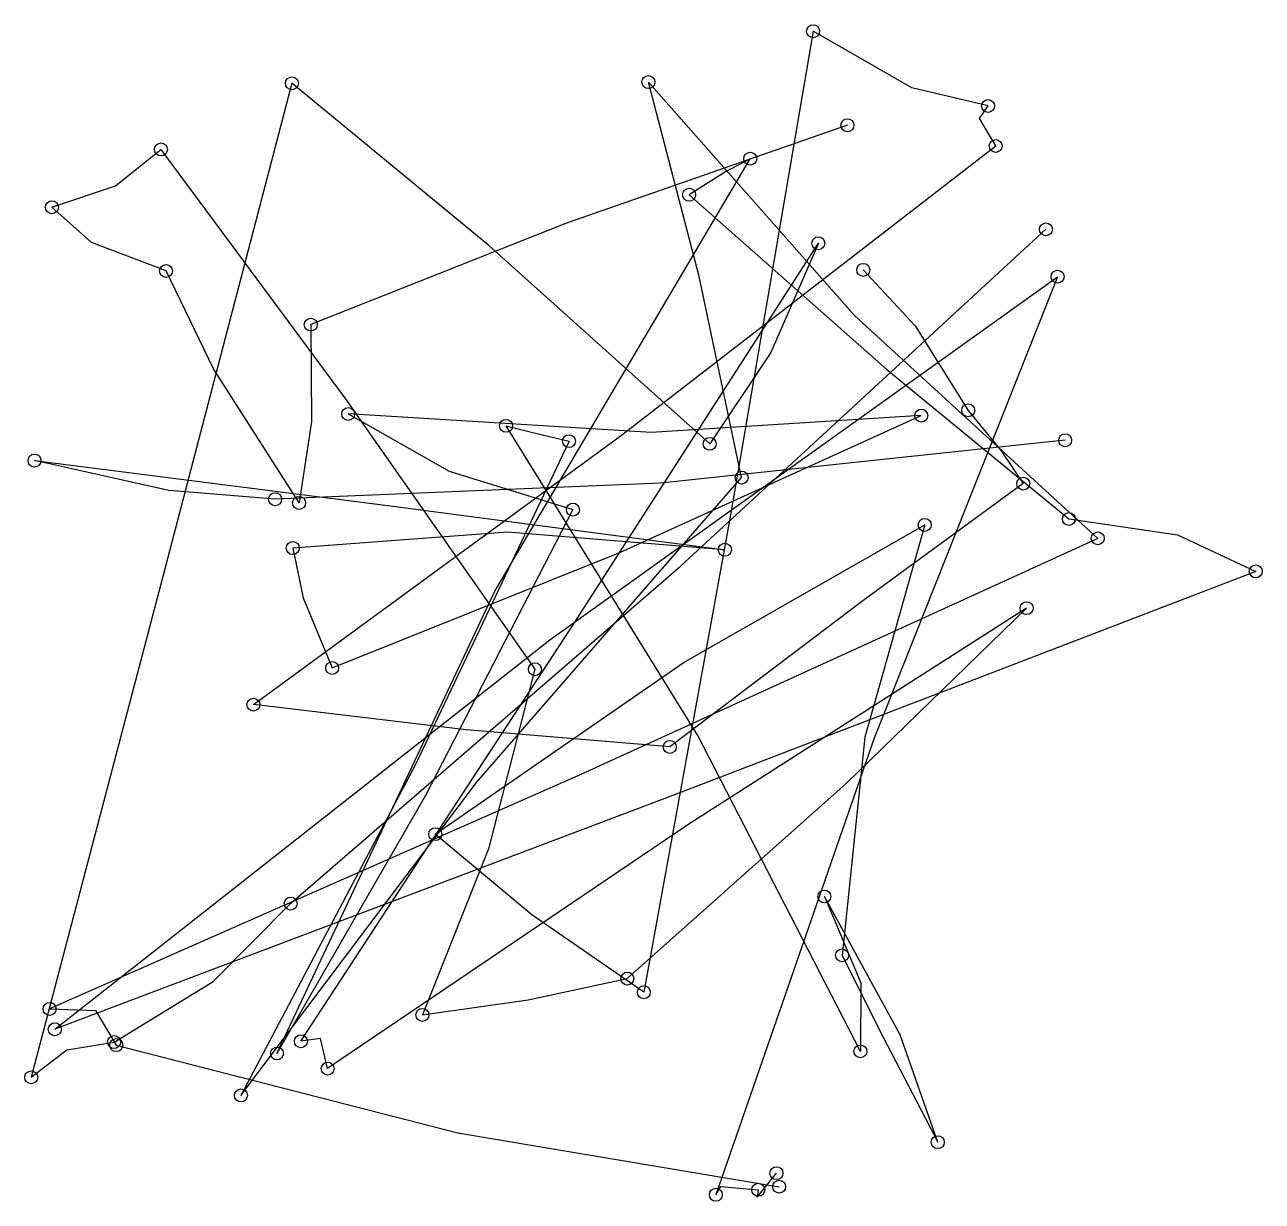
# Model space of a CAD drawing. Header units: metres. Extents: x 43.95 to 45.86, y 83.47 to 85.29.
import ezdxf

# ---------------------------------------------------------------- set-up
doc = ezdxf.new("R2010")
doc.units = ezdxf.units.M
for name, color, linetype in [('LAYER_GAS', 7, 'Continuous'), ('LAYER_POWER', 7, 'Continuous'), ('LAYER_WATER', 7, 'Continuous')]:
    doc.layers.add(name, color=color, linetype=linetype)

msp = doc.modelspace()

# ---------------------------------------------------------------- linework, layer by layer
at = {"layer": 'LAYER_GAS'}
for points in [[(44.3365, 83.7031), (44.6732, 84.4172), (45.0678, 85.0854)], [(45.0678, 85.0854), (45.0297, 85.065), (44.9734, 85.0296)], [(44.9734, 85.0296), (45.2789, 84.7596), (45.5602, 84.5288)], [(43.9931, 83.7405), (44.7583, 84.3423), (45.5428, 84.9031)], [(45.5428, 84.9031), (45.2594, 84.1904), (45.0147, 83.4848)], [(44.4218, 84.2986), (44.8662, 84.477), (45.3322, 84.6885)], [(45.3322, 84.6885), (44.9147, 84.6623), (44.4465, 84.691)], [(44.4465, 84.691), (44.6027, 84.6028), (44.7938, 84.5433)], [(45.5546, 84.6505), (44.929, 84.5843), (44.3336, 84.5593)], [(44.3336, 84.5593), (44.1693, 84.573), (43.9617, 84.6191)], [(43.9617, 84.6191), (44.5076, 84.5498), (45.0287, 84.4812)], [(44.7938, 84.5433), (44.5662, 84.1014), (44.3365, 83.7031)], [(45.5602, 84.5288), (45.7283, 84.5041), (45.8491, 84.4478)], [(45.0287, 84.4812), (44.6927, 84.5086), (44.3609, 84.4839)], [(44.3609, 84.4839), (44.3772, 84.4068), (44.4218, 84.2986)], [(45.8491, 84.4478), (44.951, 84.1025), (43.9931, 83.7405)], [(45.0803, 83.4925), (45.0788, 83.481), (45.1084, 83.5182)], [(45.0147, 83.4848), (45.0222, 83.4977), (45.0803, 83.4925)]]:
    msp.add_lwpolyline(points, dxfattribs=at)
at = {"layer": 'LAYER_POWER'}
for points in [[(44.3595, 85.2018), (44.1623, 84.4476), (43.9567, 83.6663)], [(45.0052, 84.6449), (44.6638, 84.9511), (44.3595, 85.2018)], [(45.2181, 85.1371), (44.784, 84.9857), (44.3887, 84.829)], [(43.9887, 85.0104), (44.0868, 85.0434), (44.1571, 85.0997)], [(44.1571, 85.0997), (44.4418, 84.715), (44.7351, 84.2967)], [(44.165, 84.9119), (44.05, 84.9559), (43.9887, 85.0104)], [(44.3576, 83.9347), (44.9602, 84.4558), (45.5248, 84.9763)], [(44.3734, 83.722), (44.7911, 84.3606), (45.1731, 84.9548)], [(45.1731, 84.9548), (45.0998, 84.7862), (45.0052, 84.6449)], [(44.3707, 84.5537), (44.2384, 84.7605), (44.165, 84.9119)], [(44.3887, 84.829), (44.3898, 84.6795), (44.3707, 84.5537)], [(45.495, 84.391), (44.9728, 84.0571), (44.4148, 83.6797)], [(44.8779, 83.8188), (45.216, 84.1204), (45.495, 84.391)], [(44.7351, 84.2967), (44.6632, 84.019), (44.5612, 83.7627)], [(44.0847, 83.7207), (44.2376, 83.8144), (44.3576, 83.9347)], [(44.5612, 83.7627), (44.7246, 83.7858), (44.8779, 83.8188)], [(43.9567, 83.6663), (44.0118, 83.7089), (44.0847, 83.7207)], [(44.4148, 83.6797), (44.4039, 83.7263), (44.3734, 83.722)]]:
    msp.add_lwpolyline(points, dxfattribs=at)
at = {"layer": 'LAYER_WATER'}
for points in [[(45.165, 85.2823), (45.038, 84.5379), (44.9034, 83.7977)], [(45.4354, 85.1668), (45.3174, 85.1947), (45.165, 85.2823)], [(45.0546, 84.5928), (44.9887, 84.9033), (44.9105, 85.2037)], [(44.9105, 85.2037), (45.2288, 84.843), (45.6049, 84.4989)], [(45.4472, 85.105), (45.4221, 85.1476), (45.4354, 85.1668)], [(44.3, 84.242), (44.8666, 84.6565), (45.4472, 85.105)], [(45.2425, 84.9136), (45.3229, 84.8274), (45.4047, 84.6966)], [(45.4047, 84.6966), (45.4556, 84.6343), (45.4898, 84.5834)], [(45.2381, 83.7064), (44.9867, 84.1944), (44.6905, 84.6727)], [(44.6905, 84.6727), (44.7362, 84.6616), (44.7878, 84.649)], [(44.7878, 84.649), (44.5509, 84.1506), (44.2808, 83.6383)], [(44.2808, 83.6383), (44.6449, 84.1218), (45.0546, 84.5928)], [(45.4898, 84.5834), (45.244, 84.4039), (44.9435, 84.1767)], [(44.5811, 84.0419), (44.9659, 84.3078), (45.3375, 84.5197)], [(45.3375, 84.5197), (45.2449, 84.1916), (45.2098, 83.8547)], [(45.6049, 84.4989), (44.8063, 84.1341), (43.9851, 83.772)], [(44.9435, 84.1767), (44.6286, 84.203), (44.3, 84.242)], [(44.9034, 83.7977), (44.7305, 83.9174), (44.5811, 84.0419)], [(45.3577, 83.5661), (45.2998, 83.7317), (45.1824, 83.9456)], [(45.1824, 83.9456), (45.2389, 83.812), (45.2381, 83.7064)], [(45.2098, 83.8547), (45.2731, 83.7282), (45.3577, 83.5661)], [(43.9851, 83.772), (44.056, 83.7694), (44.088, 83.716)], [(44.088, 83.716), (44.6159, 83.5803), (45.1126, 83.4973)]]:
    msp.add_lwpolyline(points, dxfattribs=at)
at = {"layer": 'NODES'}
for centre in [(45.165, 85.2823), (44.3595, 85.2018), (44.9105, 85.2037), (45.4354, 85.1668), (45.2181, 85.1371), (44.1571, 85.0997), (45.4472, 85.105), (45.0678, 85.0854), (44.9734, 85.0296), (43.9887, 85.0104), (45.5248, 84.9763), (45.1731, 84.9548), (44.165, 84.9119), (45.2425, 84.9136), (45.5428, 84.9031), (44.3887, 84.829), (45.4047, 84.6966), (44.4465, 84.691), (45.3322, 84.6885), (44.6905, 84.6727), (44.7878, 84.649), (45.0052, 84.6449), (45.5546, 84.6505), (43.9617, 84.6191), (45.0546, 84.5928), (45.4898, 84.5834), (44.3336, 84.5593), (44.3707, 84.5537), (44.7938, 84.5433), (45.5602, 84.5288), (45.3375, 84.5197), (44.3609, 84.4839), (45.6049, 84.4989), (45.0287, 84.4812), (45.8491, 84.4478), (45.495, 84.391), (44.4218, 84.2986), (44.7351, 84.2967), (44.3, 84.242), (44.9435, 84.1767), (44.5811, 84.0419), (44.3576, 83.9347), (45.1824, 83.9456), (45.2098, 83.8547), (44.8779, 83.8188), (44.9034, 83.7977), (43.9851, 83.772), (44.5612, 83.7627), (43.9931, 83.7405), (44.0847, 83.7207), (44.3734, 83.722), (44.088, 83.716), (44.3365, 83.7031), (45.2381, 83.7064), (44.4148, 83.6797), (43.9567, 83.6663), (44.2808, 83.6383), (45.3577, 83.5661), (45.1084, 83.5182), (45.0803, 83.4925), (45.1126, 83.4973), (45.0147, 83.4848)]:
    msp.add_circle(centre, 0.01, dxfattribs=at)

doc.saveas('drawing.dxf')
